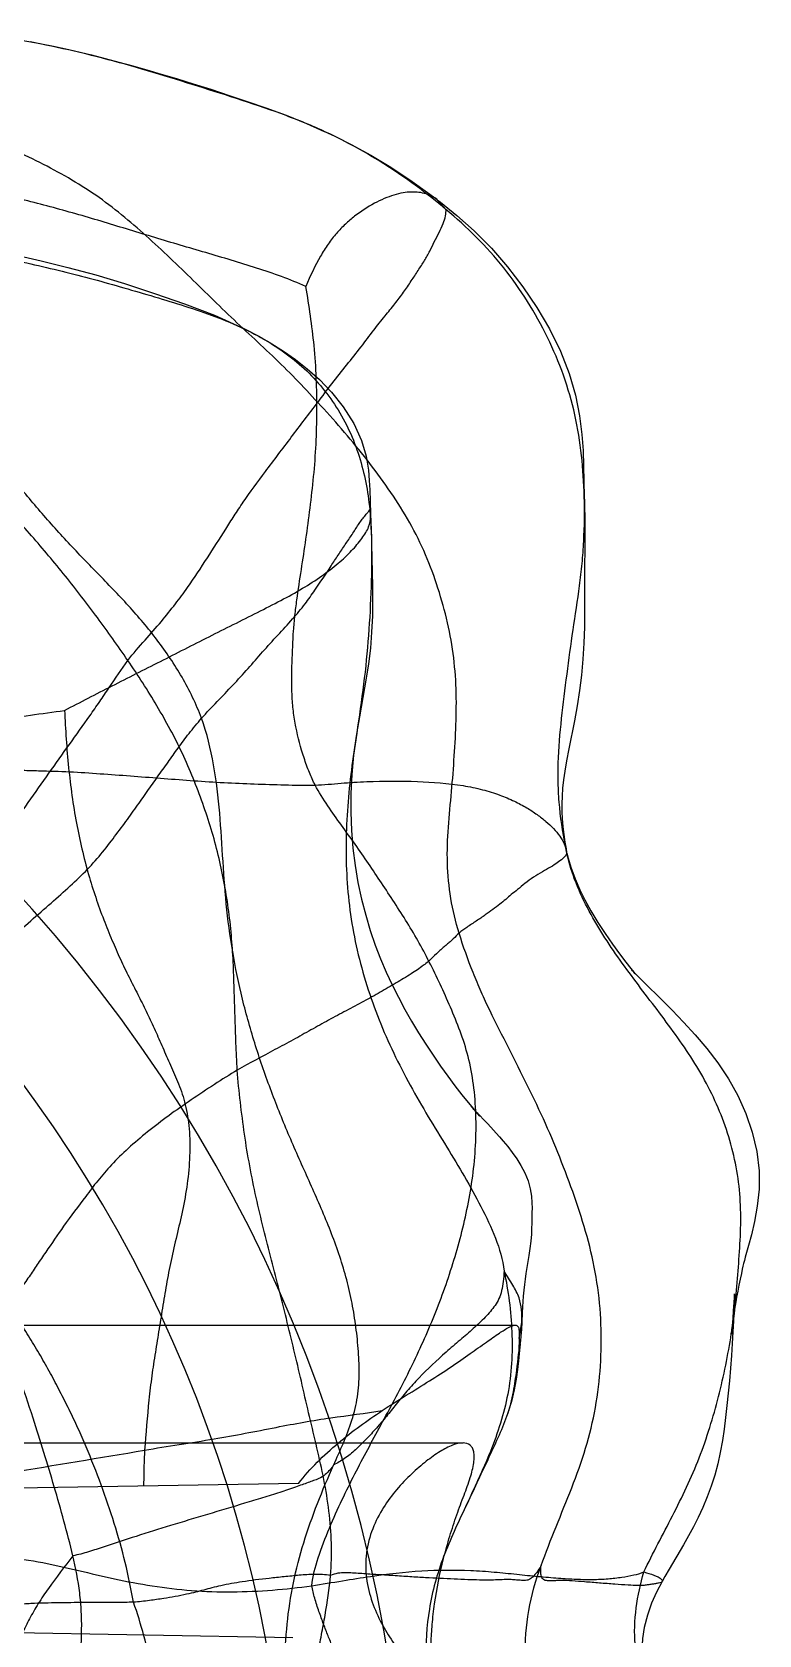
# Model space of a CAD drawing. Header units: millimetres. Extents: x 23075 to 24509, y -21593 to -20579.
# Drawn here: x 23395.58 to 23401.79, y -20954.71 to -20941.02 of the extents above; entities that cross this region are included whole.
import ezdxf

# ---------------------------------------------------------------- set-up
doc = ezdxf.new("R2010")
doc.units = ezdxf.units.MM
doc.header["$LTSCALE"] = 8
doc.layers.add('Cav-cor', color=30, linetype='Continuous')

# ---------------------------------------------------------------- blocks, each defined once
blk = doc.blocks.new('20160901.135302')
at = {"layer": 'Cav-cor', "color": 241}
for p, q in [((5.239, -33.296), (5.235, -33.294)), ((6.279, -33.962), (6.205, -33.88)), ((5.627, -36.523), (5.642, -36.77)), ((5.636, -36.578), (5.627, -36.523)), ((5.635, -36.562), (5.642, -36.77)), ((5.642, -36.77), (5.643, -36.821)), ((5.643, -36.821), (5.65, -37.18)), ((5.516, -38.434), (5.514, -38.441)), ((7.312, -39.457), (7.31, -39.445)), ((7.31, -39.445), (7.31, -39.449)), ((7.31, -39.449), (7.31, -39.449)), ((7.31, -39.449), (7.313, -39.461)), ((7.313, -39.461), (7.312, -39.457)), ((6.494, -41.62), (6.567, -41.696)), ((6.511, -41.638), (6.506, -41.633)), ((6.518, -41.646), (6.511, -41.638)), ((6.529, -41.658), (6.518, -41.646)), ((6.569, -41.703), (6.529, -41.658)), ((8.745, -43.224), (8.742, -43.303)), ((8.745, -43.226), (8.745, -43.221)), ((8.75, -43.305), (8.738, -43.411)), ((8.752, -43.287), (8.749, -43.312)), ((-4.928, -43.487), (6.872, -43.487)), ((6.905, -43.602), (6.926, -43.462)), ((8.738, -43.411), (8.72, -43.561)), ((6.912, -43.648), (6.905, -43.729)), ((6.911, -43.653), (6.912, -43.648)), ((-4.928, -44.492), (6.425, -44.492)), ((5.02, -44.838), (1.805, -44.894)), ((4.971, -46.156), (1.805, -46.1))]:
    blk.add_line(p, q, dxfattribs=at)
for points in [[(2.725, -32.529), (2.823, -32.548), (2.925, -32.569), (3.03, -32.592), (3.139, -32.617), (3.251, -32.644), (3.366, -32.674), (3.483, -32.705), (3.602, -32.737), (3.722, -32.771), (3.845, -32.807), (3.976, -32.845), (4.119, -32.889), (4.271, -32.937), (4.426, -32.989), (4.58, -33.04), (4.741, -33.096), (4.912, -33.159), (5.087, -33.229), (5.239, -33.296)], [(5.235, -33.294), (5.329, -33.338), (5.468, -33.407), (5.638, -33.5), (5.808, -33.603), (5.971, -33.71), (6.141, -33.831), (6.205, -33.879)], [(6.205, -33.88), (6.232, -33.9), (6.373, -34.015), (6.52, -34.146), (6.667, -34.293), (6.806, -34.453), (6.937, -34.622), (7.056, -34.799), (7.164, -34.982), (7.257, -35.171), (7.333, -35.362), (7.387, -35.548), (7.421, -35.724), (7.44, -35.883), (7.45, -36.021), (7.455, -36.155), (7.461, -36.414)], [(1.06, -34.158), (1.544, -34.201), (1.675, -34.213), (1.82, -34.226), (1.986, -34.245), (2.176, -34.271), (2.382, -34.306), (2.599, -34.349), (2.821, -34.4), (3.049, -34.457), (3.286, -34.522), (3.532, -34.596), (3.788, -34.679), (4.045, -34.768), (4.3, -34.866), (4.558, -34.982), (4.673, -35.042)], [(4.674, -35.042), (4.698, -35.055), (4.791, -35.109), (4.891, -35.172), (4.992, -35.243), (5.094, -35.322), (5.197, -35.414), (5.3, -35.521), (5.401, -35.647), (5.491, -35.789), (5.558, -35.934), (5.598, -36.069), (5.616, -36.189), (5.623, -36.277), (5.627, -36.357), (5.631, -36.454), (5.635, -36.562)], [(7.461, -36.414), (7.462, -36.457), (7.466, -36.64), (7.466, -36.813)], [(7.466, -36.813), (7.463, -37.059), (7.463, -37.16), (7.464, -37.394)], [(5.65, -37.18), (5.652, -37.302), (5.65, -37.432), (5.644, -37.57), (5.633, -37.707), (5.616, -37.841), (5.596, -37.965), (5.539, -38.293)], [(7.464, -37.394), (7.462, -37.526), (7.458, -37.664), (7.449, -37.803), (7.437, -37.937), (7.42, -38.07), (7.4, -38.201), (7.376, -38.329), (7.329, -38.567)], [(5.539, -38.293), (5.522, -38.391), (5.514, -38.441)], [(5.516, -38.434), (5.49, -38.62), (5.475, -38.785), (5.467, -38.948), (5.466, -39.108), (5.472, -39.263), (5.484, -39.414), (5.502, -39.562), (5.527, -39.708), (5.557, -39.851), (5.593, -39.988), (5.632, -40.119), (5.675, -40.243), (5.72, -40.36), (5.768, -40.473), (5.819, -40.582), (5.872, -40.688), (5.927, -40.791), (5.985, -40.892), (6.044, -40.991), (6.106, -41.088), (6.169, -41.183), (6.232, -41.275), (6.295, -41.362), (6.356, -41.444), (6.415, -41.52), (6.47, -41.587), (6.515, -41.64), (6.545, -41.675), (6.563, -41.696), (6.568, -41.702)], [(7.329, -38.567), (7.309, -38.669), (7.294, -38.757), (7.283, -38.833), (7.276, -38.903), (7.271, -38.971), (7.269, -39.037), (7.27, -39.101), (7.273, -39.166), (7.278, -39.231), (7.286, -39.299), (7.296, -39.365), (7.305, -39.422), (7.31, -39.449)], [(7.312, -39.457), (7.323, -39.501), (7.347, -39.578), (7.383, -39.676), (7.424, -39.771), (7.466, -39.857), (7.517, -39.95), (7.577, -40.05), (7.639, -40.145), (7.701, -40.234), (7.761, -40.316), (7.815, -40.387), (7.859, -40.442), (7.887, -40.476), (7.895, -40.486), (7.898, -40.49)], [(7.898, -40.49), (7.898, -40.49), (7.894, -40.485), (7.885, -40.474), (7.873, -40.461), (7.866, -40.454), (7.865, -40.452)], [(7.865, -40.452), (7.865, -40.453), (7.873, -40.461), (7.893, -40.482), (7.927, -40.516), (7.975, -40.565), (8.121, -40.708)], [(8.121, -40.708), (8.212, -40.799), (8.309, -40.9), (8.408, -41.009), (8.507, -41.125), (8.603, -41.249), (8.692, -41.383), (8.773, -41.527), (8.842, -41.679), (8.896, -41.839), (8.934, -42.004), (8.954, -42.17), (8.954, -42.327), (8.939, -42.472), (8.916, -42.602), (8.889, -42.717), (8.864, -42.808)], [(6.506, -41.633), (6.5, -41.627), (6.497, -41.624)], [(6.567, -41.696), (6.601, -41.731), (6.633, -41.766), (6.662, -41.797), (6.685, -41.822), (6.708, -41.847), (6.736, -41.878), (6.769, -41.917), (6.807, -41.962), (6.846, -42.013), (6.884, -42.067), (6.92, -42.125), (6.953, -42.188), (6.98, -42.255), (6.999, -42.323), (7.009, -42.387), (7.013, -42.442), (7.015, -42.487), (7.014, -42.524)], [(7.014, -42.524), (7.013, -42.595), (7.012, -42.62), (7.011, -42.658), (7.009, -42.709), (7.004, -42.77), (6.996, -42.833), (6.987, -42.892), (6.97, -42.996)], [(8.864, -42.808), (8.837, -42.906), (8.829, -42.935), (8.822, -42.961), (8.817, -42.984), (8.811, -43.009), (8.803, -43.047), (8.793, -43.094), (8.782, -43.145), (8.772, -43.197), (8.763, -43.247), (8.755, -43.289), (8.75, -43.318), (8.747, -43.337), (8.745, -43.347)], [(6.97, -42.996), (6.962, -43.046), (6.955, -43.095), (6.95, -43.14), (6.945, -43.187), (6.94, -43.239), (6.936, -43.285), (6.936, -43.292), (6.934, -43.324), (6.93, -43.384), (6.926, -43.46)], [(8.72, -43.561), (8.72, -43.563), (8.72, -43.562), (8.722, -43.538), (8.727, -43.494), (8.732, -43.43), (8.737, -43.361), (8.741, -43.297), (8.744, -43.247), (8.745, -43.226)], [(8.742, -43.303), (8.74, -43.372), (8.736, -43.452), (8.731, -43.544), (8.725, -43.643), (8.718, -43.747), (8.71, -43.854), (8.701, -43.961), (8.691, -44.068), (8.68, -44.172), (8.669, -44.274), (8.656, -44.374), (8.641, -44.473), (8.623, -44.573), (8.602, -44.671), (8.576, -44.768), (8.545, -44.863), (8.511, -44.954), (8.474, -45.043), (8.434, -45.129), (8.393, -45.21), (8.351, -45.287), (8.309, -45.361)], [(8.745, -43.347), (8.745, -43.347), (8.747, -43.334)], [(6.926, -43.462), (6.923, -43.525), (6.918, -43.58), (6.915, -43.621), (6.911, -43.653)], [(6.905, -43.729), (6.899, -43.791), (6.891, -43.866), (6.879, -43.949), (6.862, -44.04), (6.838, -44.138), (6.805, -44.244), (6.797, -44.267)], [(8.309, -45.361), (8.185, -45.571), (8.149, -45.633), (8.126, -45.675)], [(8.126, -45.675), (8.079, -45.767), (8.036, -45.861), (8, -45.962), (7.973, -46.069), (7.959, -46.163), (7.954, -46.271), (7.966, -46.414), (7.999, -46.553), (8.035, -46.654), (8.069, -46.729), (8.111, -46.808), (8.118, -46.821)]]:
    blk.add_lwpolyline(points, dxfattribs=at)
for centre, radius, start, end in [((-6.62, -48.311), 12.562, 350.175, 79.7482), ((-6.62, -48.311), 11.557, 350.5311, 75.5091), ((3.068, -42.71), 5.713, 351.956, 353.6019), ((1.875, -42.573), 6.914, 353.5704, 354.0336), ((3.734, -42.801), 5.041, 351.3344, 351.9198)]:
    blk.add_arc(centre, radius, start, end, dxfattribs=at)
for points, knots in [([(5.235, -33.294), (5.115, -33.239), (4.868, -33.141), (4.489, -33.015), (4.11, -32.895), (3.729, -32.777), (3.346, -32.669), (2.829, -32.546), (2.435, -32.481), (2.172, -32.449)], [0, 0, 0, 0, 0.124986, 0.250033, 0.375051, 0.500114, 0.625113, 0.750134, 1, 1, 1, 1]), ([(5.183, -35.61), (5.12, -35.542), (4.995, -35.406), (4.797, -35.212), (4.594, -35.024), (4.392, -34.835), (4.194, -34.641), (3.996, -34.448), (3.795, -34.257), (3.588, -34.074), (3.373, -33.899), (3.143, -33.744), (2.902, -33.608), (2.654, -33.485), (2.4, -33.376), (2.141, -33.277), (1.881, -33.19), (1.707, -33.14), (1.621, -33.116)], [0, 0, 0, 0, 0.062689, 0.125327, 0.187941, 0.250557, 0.313197, 0.375845, 0.438487, 0.501131, 0.563767, 0.626348, 0.688977, 0.751598, 0.814217, 0.876998, 0.93951, 1, 1, 1, 1]), ([(6.279, -33.962), (6.199, -33.896), (5.876, -33.64), (5.519, -33.425), (5.239, -33.296)], [0, 0, 0, 0, 0.251135, 1, 1, 1, 1]), ([(5.082, -34.619), (5.014, -34.59), (4.875, -34.534), (4.661, -34.462), (4.444, -34.396), (4.226, -34.331), (4.008, -34.268), (3.719, -34.181), (3.431, -34.093), (3.142, -34.007), (2.924, -33.946), (2.705, -33.889), (2.484, -33.836), (2.262, -33.79), (2.039, -33.749), (1.815, -33.708), (1.666, -33.683), (1.591, -33.673)], [0, 0, 0, 0, 0.06181, 0.124134, 0.186806, 0.249551, 0.312197, 0.374723, 0.499527, 0.561873, 0.624285, 0.686783, 0.749356, 0.812044, 0.874739, 0.937379, 1, 1, 1, 1]), ([(6.205, -33.879), (6.176, -33.857), (6.105, -33.822), (6.002, -33.81), (5.909, -33.819), (5.832, -33.839), (5.75, -33.87), (5.634, -33.924), (5.523, -33.999), (5.417, -34.088), (5.341, -34.167), (5.27, -34.259), (5.176, -34.407), (5.119, -34.531), (5.082, -34.619)], [0, 0, 0, 0, 0.071694, 0.154902, 0.202862, 0.256216, 0.314471, 0.37647, 0.510738, 0.579479, 0.651641, 0.728573, 0.810299, 1, 1, 1, 1]), ([(5.183, -35.61), (5.224, -35.556), (5.305, -35.448), (5.43, -35.291), (5.551, -35.141), (5.656, -34.999), (5.753, -34.877), (5.841, -34.771), (5.916, -34.672), (5.981, -34.576), (6.04, -34.485), (6.095, -34.402), (6.142, -34.32), (6.178, -34.237), (6.221, -34.161), (6.255, -34.088), (6.276, -34.022), (6.281, -33.98), (6.279, -33.962)], [0, 0, 0, 0, 0.100914, 0.203349, 0.3018, 0.391391, 0.469129, 0.536043, 0.597369, 0.656262, 0.710129, 0.760239, 0.806992, 0.851596, 0.896249, 0.937961, 0.972771, 1, 1, 1, 1]), ([(7.461, -36.414), (7.458, -36.296), (7.442, -36.062), (7.387, -35.715), (7.29, -35.376), (7.152, -35.052), (6.98, -34.745), (6.778, -34.457), (6.543, -34.194), (6.368, -34.037), (6.279, -33.962)], [0, 0, 0, 0, 0.125089, 0.250002, 0.374965, 0.500072, 0.624921, 0.750085, 0.875345, 1, 1, 1, 1]), ([(0.398, -34.13), (0.584, -34.129), (0.954, -34.145), (1.505, -34.208), (2.052, -34.292), (2.596, -34.394), (3.043, -34.498), (3.396, -34.593), (3.658, -34.669), (3.919, -34.747), (4.178, -34.828), (4.431, -34.922), (4.594, -34.999), (4.673, -35.042)], [0, 0, 0, 0, 0.126256, 0.252433, 0.378435, 0.504237, 0.629447, 0.691693, 0.753717, 0.815596, 0.87731, 0.938739, 1, 1, 1, 1]), ([(4.19, -38.306), (4.145, -38.185), (4.032, -37.953), (3.817, -37.635), (3.569, -37.342), (3.301, -37.069), (3.034, -36.792), (2.779, -36.505), (2.535, -36.209), (2.334, -35.96), (2.177, -35.757), (2.06, -35.604), (1.938, -35.455), (1.804, -35.318), (1.658, -35.195), (1.499, -35.088), (1.328, -35.001), (1.149, -34.93), (0.966, -34.869), (0.721, -34.795), (0.412, -34.713), (0.037, -34.633), (-0.218, -34.602), (-0.345, -34.6)], [0, 0, 0, 0, 0.062983, 0.125067, 0.187429, 0.250016, 0.312509, 0.375013, 0.437575, 0.500011, 0.531371, 0.562838, 0.594208, 0.625397, 0.656458, 0.687475, 0.718612, 0.749976, 0.781419, 0.812705, 0.875097, 0.937694, 1, 1, 1, 1]), ([(5.161, -38.877), (5.143, -38.842), (5.109, -38.765), (5.049, -38.601), (5.002, -38.426), (4.973, -38.245), (4.959, -38.061), (4.963, -37.832), (4.972, -37.605), (4.988, -37.428), (5.01, -37.253), (5.044, -37.037), (5.083, -36.775), (5.119, -36.511), (5.15, -36.241), (5.171, -35.965), (5.177, -35.685), (5.174, -35.404), (5.149, -35.047), (5.11, -34.787), (5.082, -34.619)], [0, 0, 0, 0, 0.027392, 0.058113, 0.12175, 0.153572, 0.185734, 0.25036, 0.313019, 0.343776, 0.374402, 0.435379, 0.49647, 0.558623, 0.621676, 0.685821, 0.751162, 0.816832, 0.881596, 1, 1, 1, 1]), ([(4.674, -35.042), (4.807, -35.115), (5.061, -35.287), (5.31, -35.581), (5.458, -35.851), (5.568, -36.14), (5.613, -36.37), (5.627, -36.523)], [0, 0, 0, 0, 0.247697, 0.496053, 0.621787, 0.748508, 1, 1, 1, 1]), ([(3.56, -37.812), (3.475, -37.689), (3.302, -37.446), (3.075, -37.149), (2.884, -36.918), (2.739, -36.748), (2.588, -36.582), (2.429, -36.424), (2.269, -36.267), (2.103, -36.117), (1.932, -35.971), (1.759, -35.828), (1.58, -35.693), (1.397, -35.563), (1.208, -35.444), (1.078, -35.371), (1.014, -35.335)], [0, 0, 0, 0, 0.125056, 0.250121, 0.312658, 0.375197, 0.437706, 0.500232, 0.562777, 0.625299, 0.687839, 0.750397, 0.812946, 0.875486, 0.937887, 1, 1, 1, 1]), ([(3.56, -37.812), (3.607, -37.753), (3.704, -37.643), (3.844, -37.485), (3.964, -37.335), (4.098, -37.156), (4.237, -36.941), (4.37, -36.737), (4.469, -36.577), (4.579, -36.411), (4.744, -36.189), (4.959, -35.906), (5.107, -35.708), (5.183, -35.61)], [0, 0, 0, 0, 0.083124, 0.16055, 0.230892, 0.293881, 0.405517, 0.510952, 0.560384, 0.611332, 0.729378, 0.863443, 1, 1, 1, 1]), ([(6.391, -40.141), (6.361, -40.044), (6.314, -39.845), (6.285, -39.541), (6.296, -39.236), (6.328, -38.932), (6.351, -38.628), (6.368, -38.323), (6.369, -38.018), (6.34, -37.714), (6.278, -37.415), (6.191, -37.122), (6.078, -36.838), (5.935, -36.568), (5.767, -36.313), (5.584, -36.07), (5.388, -35.835), (5.252, -35.684), (5.183, -35.61)], [0, 0, 0, 0, 0.0625, 0.124918, 0.187387, 0.249962, 0.312478, 0.375018, 0.437522, 0.499986, 0.562487, 0.625003, 0.687467, 0.749961, 0.812465, 0.874973, 0.937456, 1, 1, 1, 1]), ([(4.19, -38.306), (4.234, -38.258), (4.323, -38.164), (4.458, -38.025), (4.588, -37.883), (4.712, -37.738), (4.841, -37.598), (4.965, -37.464), (5.072, -37.337), (5.179, -37.184), (5.272, -37.044), (5.357, -36.914), (5.418, -36.824), (5.467, -36.752), (5.504, -36.695), (5.53, -36.654), (5.556, -36.615), (5.584, -36.581), (5.609, -36.552), (5.623, -36.533), (5.627, -36.523)], [0, 0, 0, 0, 0.084798, 0.169734, 0.253334, 0.335691, 0.419546, 0.501236, 0.5744, 0.636874, 0.744767, 0.79366, 0.840378, 0.885856, 0.90787, 0.929162, 0.949539, 0.968819, 0.986101, 1, 1, 1, 1]), ([(7.31, -39.445), (7.284, -39.321), (7.253, -39.132), (7.236, -38.879), (7.238, -38.624), (7.264, -38.308), (7.313, -37.93), (7.364, -37.552), (7.414, -37.238), (7.444, -36.985), (7.462, -36.732), (7.464, -36.541), (7.461, -36.414)], [0, 0, 0, 0, 0.1249, 0.187551, 0.24998, 0.374897, 0.50001, 0.624947, 0.750066, 0.812573, 0.875026, 1, 1, 1, 1]), ([(3.02, -38.239), (3.155, -38.169), (3.427, -38.028), (3.84, -37.821), (4.253, -37.61), (4.598, -37.438), (4.865, -37.303), (5.05, -37.202), (5.214, -37.096), (5.355, -36.989), (5.47, -36.882), (5.547, -36.792), (5.594, -36.723), (5.626, -36.661), (5.637, -36.61), (5.636, -36.579)], [0, 0, 0, 0, 0.144316, 0.290579, 0.438279, 0.58486, 0.65579, 0.722953, 0.784755, 0.840647, 0.890499, 0.933825, 0.95276, 0.969875, 1, 1, 1, 1]), ([(5.642, -36.774), (5.646, -36.91), (5.641, -37.186), (5.62, -37.6), (5.578, -38.017), (5.537, -38.294), (5.516, -38.434)], [0, 0, 0, 0, 0.246231, 0.495076, 0.746635, 1, 1, 1, 1]), ([(1.288, -41.344), (1.332, -41.235), (1.436, -41.004), (1.584, -40.711), (1.724, -40.456), (1.903, -40.159), (2.115, -39.849), (2.35, -39.528), (2.591, -39.193), (2.826, -38.859), (3.061, -38.53), (3.206, -38.327), (3.32, -38.165), (3.426, -38.007), (3.505, -37.888), (3.56, -37.812)], [0, 0, 0, 0, 0.084197, 0.180375, 0.23354, 0.291972, 0.426731, 0.501206, 0.575693, 0.720832, 0.792625, 0.863638, 0.89867, 0.933286, 1, 1, 1, 1]), ([(4.496, -41.31), (4.491, -41.233), (4.484, -41.079), (4.476, -40.849), (4.469, -40.618), (4.462, -40.387), (4.447, -40.157), (4.421, -39.928), (4.383, -39.7), (4.32, -39.399), (4.206, -39.032), (4.063, -38.674), (3.924, -38.4), (3.772, -38.133), (3.647, -37.939), (3.56, -37.812)], [0, 0, 0, 0, 0.062522, 0.125052, 0.187571, 0.250139, 0.312643, 0.375125, 0.437647, 0.500163, 0.625116, 0.750086, 0.812563, 0.875033, 1, 1, 1, 1]), ([(0.566, -38.458), (0.778, -38.445), (1.199, -38.423), (1.823, -38.38), (2.429, -38.32), (2.825, -38.267), (3.02, -38.239)], [0, 0, 0, 0, 0.258848, 0.513304, 0.760223, 1, 1, 1, 1]), ([(2.117, -40.565), (2.177, -40.512), (2.297, -40.406), (2.481, -40.25), (2.663, -40.095), (2.838, -39.941), (3.006, -39.795), (3.161, -39.652), (3.3, -39.508), (3.419, -39.356), (3.528, -39.208), (3.631, -39.068), (3.724, -38.933), (3.814, -38.806), (3.904, -38.683), (3.99, -38.558), (4.085, -38.432), (4.154, -38.35), (4.19, -38.306)], [0, 0, 0, 0, 0.077813, 0.156327, 0.234364, 0.310366, 0.383134, 0.451228, 0.515291, 0.57815, 0.638392, 0.694496, 0.747111, 0.797609, 0.846734, 0.894933, 0.945278, 1, 1, 1, 1]), ([(3.02, -38.239), (3.027, -38.402), (3.048, -38.725), (3.113, -39.194), (3.214, -39.628), (3.326, -39.959), (3.423, -40.197), (3.495, -40.361), (3.569, -40.515), (3.645, -40.662), (3.718, -40.807), (3.786, -40.952), (3.851, -41.1), (3.917, -41.251), (3.989, -41.409), (4.052, -41.586), (4.088, -41.79), (4.093, -42.016), (4.075, -42.25), (4.024, -42.55), (3.948, -42.833), (3.894, -43.113), (3.86, -43.316), (3.828, -43.518), (3.795, -43.719), (3.764, -43.921), (3.731, -44.2), (3.714, -44.412), (3.703, -44.555)], [0, 0, 0, 0, 0.075032, 0.148175, 0.217034, 0.279381, 0.308002, 0.335186, 0.361264, 0.386531, 0.411225, 0.4356, 0.460082, 0.48518, 0.511429, 0.539601, 0.571034, 0.606187, 0.642879, 0.678587, 0.745547, 0.777615, 0.809134, 0.840299, 0.871331, 0.902531, 0.934217, 1, 1, 1, 1]), ([(5.319, -44.682), (5.347, -44.619), (5.404, -44.494), (5.479, -44.301), (5.528, -44.099), (5.541, -43.892), (5.531, -43.685), (5.508, -43.479), (5.474, -43.275), (5.41, -43.007), (5.297, -42.68), (5.131, -42.302), (4.96, -41.925), (4.803, -41.542), (4.664, -41.153), (4.51, -40.623), (4.411, -40.078), (4.373, -39.529), (4.349, -39.115), (4.302, -38.704), (4.237, -38.434), (4.19, -38.306)], [0, 0, 0, 0, 0.031136, 0.062522, 0.093666, 0.124818, 0.156191, 0.187556, 0.218787, 0.249971, 0.312492, 0.375041, 0.437534, 0.500074, 0.562582, 0.625097, 0.750013, 0.812569, 0.875032, 0.938017, 1, 1, 1, 1]), ([(5.514, -38.441), (5.499, -38.544), (5.468, -38.748), (5.436, -39.057), (5.422, -39.366), (5.429, -39.675), (5.459, -39.983), (5.536, -40.39), (5.694, -40.885), (5.919, -41.351), (6.126, -41.707), (6.285, -41.964), (6.438, -42.217), (6.58, -42.475), (6.708, -42.738), (6.765, -42.929), (6.776, -43.025)], [0, 0, 0, 0, 0.063691, 0.127128, 0.190359, 0.253534, 0.316751, 0.380175, 0.50757, 0.634537, 0.697728, 0.759993, 0.820152, 0.879616, 0.940465, 1, 1, 1, 1]), ([(0.929, -38.743), (1.022, -38.737), (1.205, -38.73), (1.48, -38.731), (1.753, -38.734), (2.024, -38.737), (2.295, -38.737), (2.519, -38.745), (2.697, -38.751), (2.875, -38.756), (3.095, -38.762), (3.356, -38.782), (3.614, -38.8), (3.87, -38.82), (4.126, -38.84), (4.383, -38.856), (4.641, -38.867), (4.901, -38.875), (5.074, -38.879), (5.161, -38.877)], [0, 0, 0, 0, 0.065548, 0.130198, 0.194454, 0.258658, 0.322511, 0.385868, 0.417449, 0.449015, 0.51167, 0.573263, 0.634325, 0.695023, 0.755472, 0.816047, 0.877083, 0.938595, 1, 1, 1, 1]), ([(5.161, -38.877), (5.235, -38.873), (5.382, -38.86), (5.673, -38.841), (6.021, -38.841), (6.353, -38.864), (6.587, -38.912), (6.734, -38.958), (6.86, -39.01), (6.966, -39.067), (7.056, -39.125), (7.132, -39.185), (7.198, -39.245), (7.252, -39.308), (7.29, -39.375), (7.304, -39.422), (7.31, -39.445)], [0, 0, 0, 0, 0.093826, 0.187269, 0.369911, 0.535364, 0.60757, 0.672348, 0.729696, 0.78035, 0.825114, 0.865438, 0.903188, 0.93786, 0.969713, 1, 1, 1, 1]), ([(5.132, -45.711), (5.141, -45.63), (5.185, -45.463), (5.28, -45.22), (5.388, -44.982), (5.533, -44.688), (5.726, -44.335), (5.956, -43.908), (6.164, -43.46), (6.337, -42.991), (6.446, -42.584), (6.506, -42.246), (6.533, -41.986), (6.539, -41.724), (6.523, -41.468), (6.481, -41.226), (6.413, -41.004), (6.33, -40.799), (6.241, -40.602), (6.15, -40.411), (6.022, -40.167), (5.877, -39.936), (5.728, -39.712), (5.617, -39.546), (5.503, -39.381), (5.385, -39.219), (5.267, -39.053), (5.194, -38.937), (5.161, -38.877)], [0, 0, 0, 0, 0.032677, 0.069028, 0.104649, 0.137303, 0.200488, 0.266209, 0.331851, 0.398403, 0.466369, 0.500847, 0.535802, 0.571178, 0.605883, 0.638676, 0.669325, 0.698718, 0.727492, 0.755818, 0.783671, 0.838146, 0.864986, 0.891683, 0.918356, 0.945141, 0.972249, 1, 1, 1, 1]), ([(7.31, -39.449), (7.315, -39.47), (7.277, -39.506), (7.229, -39.542), (7.17, -39.579), (7.101, -39.619), (7.026, -39.662), (6.955, -39.713), (6.895, -39.767), (6.838, -39.809), (6.789, -39.853), (6.737, -39.896), (6.678, -39.939), (6.612, -39.988), (6.537, -40.038), (6.461, -40.088), (6.412, -40.123), (6.391, -40.141)], [0, 0, 0, 0, 0.056353, 0.106925, 0.165452, 0.234771, 0.312674, 0.39058, 0.46107, 0.521363, 0.574803, 0.631099, 0.695034, 0.763916, 0.844738, 0.928774, 1, 1, 1, 1]), ([(8.752, -43.287), (8.761, -43.2), (8.776, -43.024), (8.795, -42.761), (8.802, -42.497), (8.78, -42.233), (8.727, -41.974), (8.646, -41.722), (8.539, -41.48), (8.409, -41.25), (8.261, -41.032), (8.05, -40.749), (7.781, -40.401), (7.489, -39.961), (7.35, -39.632), (7.313, -39.461)], [0, 0, 0, 0, 0.0626, 0.125231, 0.187672, 0.250062, 0.312617, 0.375181, 0.437674, 0.500102, 0.562585, 0.625213, 0.75034, 0.875075, 1, 1, 1, 1]), ([(6.391, -40.141), (6.374, -40.156), (6.349, -40.182), (6.314, -40.215), (6.285, -40.239), (6.256, -40.263), (6.216, -40.299), (6.162, -40.352), (6.082, -40.422), (5.976, -40.493), (5.851, -40.567), (5.716, -40.646), (5.574, -40.725), (5.425, -40.803), (5.275, -40.883), (5.125, -40.967), (4.973, -41.052), (4.762, -41.165), (4.602, -41.249), (4.496, -41.31)], [0, 0, 0, 0, 0.031462, 0.047859, 0.064762, 0.081898, 0.099021, 0.1362, 0.18319, 0.241151, 0.30743, 0.378086, 0.45106, 0.526137, 0.602748, 0.679892, 0.757215, 0.836495, 1, 1, 1, 1]), ([(7.092, -45.54), (7.132, -45.429), (7.219, -45.207), (7.356, -44.877), (7.478, -44.54), (7.563, -44.192), (7.605, -43.836), (7.61, -43.478), (7.576, -43.122), (7.502, -42.772), (7.394, -42.431), (7.27, -42.095), (7.132, -41.765), (6.978, -41.443), (6.816, -41.123), (6.68, -40.858), (6.579, -40.643), (6.486, -40.423), (6.427, -40.254), (6.391, -40.141)], [0, 0, 0, 0, 0.062265, 0.124998, 0.187461, 0.250005, 0.31244, 0.374976, 0.437471, 0.499892, 0.562414, 0.624962, 0.687443, 0.749958, 0.812505, 0.874996, 0.906224, 0.937489, 1, 1, 1, 1]), ([(4.496, -41.31), (4.43, -41.349), (4.298, -41.433), (4.102, -41.563), (3.911, -41.696), (3.731, -41.834), (3.566, -41.973), (3.423, -42.112), (3.304, -42.25), (3.171, -42.428), (3.018, -42.627), (2.886, -42.826), (2.786, -42.969), (2.715, -43.076), (2.635, -43.189), (2.573, -43.263), (2.538, -43.303)], [0, 0, 0, 0, 0.082101, 0.166011, 0.248916, 0.329557, 0.406485, 0.477243, 0.540996, 0.600079, 0.712133, 0.807645, 0.853183, 0.897063, 0.943917, 1, 1, 1, 1]), ([(5.292, -45.625), (5.307, -45.442), (5.298, -45.165), (5.238, -44.804), (5.177, -44.535), (5.113, -44.268), (5.051, -44), (4.989, -43.732), (4.923, -43.465), (4.858, -43.197), (4.789, -42.931), (4.719, -42.665), (4.656, -42.397), (4.6, -42.128), (4.556, -41.856), (4.521, -41.584), (4.502, -41.401), (4.496, -41.31)], [0, 0, 0, 0, 0.124831, 0.187248, 0.249842, 0.312368, 0.374851, 0.437364, 0.499903, 0.562404, 0.624919, 0.687436, 0.749936, 0.812465, 0.874962, 0.937478, 1, 1, 1, 1]), ([(6.776, -43.025), (6.774, -43.054), (6.77, -43.111), (6.757, -43.19), (6.735, -43.26), (6.7, -43.319), (6.659, -43.371), (6.597, -43.438), (6.511, -43.52), (6.397, -43.616), (6.239, -43.752), (6.085, -43.896), (5.946, -44.048), (5.855, -44.159), (5.771, -44.266), (5.686, -44.366), (5.598, -44.461), (5.523, -44.537), (5.461, -44.591), (5.399, -44.636), (5.35, -44.663), (5.319, -44.682)], [0, 0, 0, 0, 0.039483, 0.075016, 0.106882, 0.136505, 0.165641, 0.195261, 0.257266, 0.32375, 0.393648, 0.535147, 0.603356, 0.667043, 0.726634, 0.784407, 0.84201, 0.898634, 0.925861, 0.951978, 1, 1, 1, 1]), ([(6.776, -43.025), (6.812, -43.195), (6.846, -43.459), (6.845, -43.812), (6.802, -44.159), (6.668, -44.572), (6.519, -44.88), (6.447, -45.037)], [0, 0, 0, 0, 0.250713, 0.38065, 0.50721, 0.752004, 1, 1, 1, 1]), ([(6.926, -43.46), (6.928, -43.425), (6.927, -43.356), (6.907, -43.247), (6.848, -43.139), (6.8, -43.066), (6.776, -43.025)], [0, 0, 0, 0, 0.221395, 0.44158, 0.69696, 1, 1, 1, 1]), ([(3.609, -45.852), (3.588, -45.739), (3.542, -45.512), (3.447, -45.178), (3.335, -44.849), (3.228, -44.579), (3.135, -44.366), (3.06, -44.208), (2.981, -44.053), (2.9, -43.898), (2.814, -43.747), (2.725, -43.597), (2.632, -43.45), (2.567, -43.353), (2.538, -43.303)], [0, 0, 0, 0, 0.124209, 0.24879, 0.373842, 0.499059, 0.561678, 0.624299, 0.686929, 0.749554, 0.812172, 0.874759, 0.937181, 1, 1, 1, 1]), ([(5.735, -44.216), (5.803, -44.171), (5.937, -44.087), (6.135, -43.966), (6.318, -43.847), (6.479, -43.736), (6.615, -43.638), (6.725, -43.562), (6.799, -43.513), (6.845, -43.492), (6.864, -43.487), (6.872, -43.487)], [0, 0, 0, 0, 0.179294, 0.352475, 0.514676, 0.660982, 0.786716, 0.886983, 0.958008, 0.982426, 1, 1, 1, 1]), ([(6.872, -43.487), (6.876, -43.487), (6.883, -43.488), (6.896, -43.497), (6.903, -43.52), (6.905, -43.556), (6.905, -43.585), (6.905, -43.602)], [0, 0, 0, 0, 0.085992, 0.161821, 0.34254, 0.618165, 1, 1, 1, 1]), ([(6.905, -43.602), (6.905, -43.692), (6.884, -43.843), (6.86, -44.029), (6.832, -44.161), (6.81, -44.231), (6.797, -44.267)], [0, 0, 0, 0, 0.398252, 0.675686, 0.832143, 1, 1, 1, 1]), ([(7.97, -45.594), (8.047, -45.432), (8.22, -45.115), (8.456, -44.624), (8.616, -44.099), (8.69, -43.741), (8.717, -43.561)], [0, 0, 0, 0, 0.245994, 0.497326, 0.748853, 1, 1, 1, 1]), ([(3.091, -45.455), (3.068, -45.356), (3.015, -45.16), (2.932, -44.866), (2.844, -44.573), (2.782, -44.379), (2.751, -44.282)], [0, 0, 0, 0, 0.249909, 0.499978, 0.749983, 1, 1, 1, 1]), ([(3.703, -44.555), (3.901, -44.518), (4.278, -44.467), (4.73, -44.378), (5.062, -44.314), (5.365, -44.266), (5.589, -44.239), (5.735, -44.216)], [0, 0, 0, 0, 0.292078, 0.553738, 0.67147, 0.784193, 1, 1, 1, 1]), ([(5.02, -44.838), (5.118, -44.711), (5.347, -44.486), (5.605, -44.302), (5.735, -44.216)], [0, 0, 0, 0, 0.50668, 1, 1, 1, 1]), ([(6.797, -44.267), (6.775, -44.328), (6.722, -44.452), (6.634, -44.64), (6.543, -44.836), (6.479, -44.969), (6.447, -45.037)], [0, 0, 0, 0, 0.231199, 0.477454, 0.734648, 1, 1, 1, 1]), ([(1.41, -44.934), (1.79, -44.866), (2.555, -44.746), (3.32, -44.619), (3.703, -44.555)], [0, 0, 0, 0, 0.497825, 1, 1, 1, 1]), ([(3.703, -44.555), (3.702, -44.58), (3.697, -44.682), (3.696, -44.784), (3.695, -44.861)], [0, 0, 0, 0, 0.24371, 1, 1, 1, 1]), ([(6.425, -44.492), (6.395, -44.492), (6.325, -44.512), (6.221, -44.568), (6.104, -44.651), (5.932, -44.8), (5.767, -44.989), (5.645, -45.225), (5.59, -45.431), (5.591, -45.647), (5.642, -45.85), (5.723, -46.029), (5.816, -46.182), (5.906, -46.309), (5.984, -46.407), (6.04, -46.469), (6.078, -46.496), (6.095, -46.502), (6.102, -46.502)], [0, 0, 0, 0, 0.035793, 0.082803, 0.139676, 0.204568, 0.3514, 0.431882, 0.515916, 0.600955, 0.68349, 0.761069, 0.832008, 0.894169, 0.944512, 0.980004, 0.991755, 1, 1, 1, 1]), ([(6.102, -46.502), (6.107, -46.502), (6.119, -46.498), (6.13, -46.481), (6.137, -46.455), (6.142, -46.421), (6.145, -46.378), (6.147, -46.325), (6.149, -46.265), (6.153, -46.17), (6.161, -46.036), (6.188, -45.794), (6.239, -45.542), (6.31, -45.29), (6.369, -45.109), (6.431, -44.944), (6.486, -44.798), (6.515, -44.688), (6.522, -44.613), (6.518, -44.57), (6.507, -44.535), (6.479, -44.501), (6.446, -44.492), (6.425, -44.492)], [0, 0, 0, 0, 0.00729, 0.015998, 0.028143, 0.044402, 0.064873, 0.089452, 0.11791, 0.149982, 0.223653, 0.307545, 0.492158, 0.585857, 0.676152, 0.760185, 0.834708, 0.895484, 0.919764, 0.939895, 0.95651, 0.970864, 1, 1, 1, 1]), ([(5.319, -44.682), (5.298, -44.71), (5.261, -44.756), (5.199, -44.798), (5.147, -44.814), (5.099, -44.832), (5.048, -44.85), (4.967, -44.879), (4.855, -44.916), (4.71, -44.961), (4.504, -45.024), (4.242, -45.103), (3.932, -45.195), (3.638, -45.288), (3.404, -45.363), (3.226, -45.423), (3.136, -45.448), (3.091, -45.455)], [0, 0, 0, 0, 0.04532, 0.072327, 0.093168, 0.114159, 0.136901, 0.162552, 0.221633, 0.286346, 0.353873, 0.493415, 0.632948, 0.761766, 0.883585, 0.942167, 1, 1, 1, 1]), ([(4.706, -50.089), (4.754, -49.981), (4.861, -49.768), (5.036, -49.528), (5.165, -49.329), (5.246, -49.172), (5.307, -49.006), (5.335, -48.863), (5.339, -48.747), (5.33, -48.63), (5.299, -48.484), (5.246, -48.312), (5.172, -48.084), (5.118, -47.853), (5.071, -47.623), (5.022, -47.391), (4.96, -47.101), (4.912, -46.748), (4.899, -46.393), (4.916, -46.038), (4.969, -45.686), (5.089, -45.228), (5.222, -44.898), (5.319, -44.682)], [0, 0, 0, 0, 0.062491, 0.125256, 0.156605, 0.187863, 0.218795, 0.249291, 0.264507, 0.279829, 0.311121, 0.343161, 0.375173, 0.437473, 0.468389, 0.49956, 0.562426, 0.625028, 0.687419, 0.74998, 0.812514, 0.874994, 1, 1, 1, 1]), ([(6.447, -45.037), (6.38, -45.176), (6.281, -45.388), (6.182, -45.683), (6.118, -45.979), (6.097, -46.339), (6.133, -46.619), (6.16, -46.749)], [0, 0, 0, 0, 0.262364, 0.39448, 0.525252, 0.775307, 1, 1, 1, 1]), ([(3.091, -45.455), (3.021, -45.548), (2.916, -45.68), (2.795, -45.861), (2.72, -45.991), (2.657, -46.119), (2.599, -46.244), (2.55, -46.368), (2.522, -46.451), (2.508, -46.491)], [0, 0, 0, 0, 0.291337, 0.422372, 0.54679, 0.665438, 0.780725, 0.891814, 1, 1, 1, 1]), ([(2.511, -45.464), (2.619, -45.479), (2.83, -45.509), (3.14, -45.581), (3.45, -45.656), (3.772, -45.717), (4.107, -45.757), (4.451, -45.768), (4.794, -45.752), (5.021, -45.728), (5.132, -45.711)], [0, 0, 0, 0, 0.12277, 0.241146, 0.360198, 0.483696, 0.611762, 0.741716, 0.872945, 1, 1, 1, 1]), ([(2.589, -50.521), (2.666, -50.321), (2.787, -50.021), (2.934, -49.617), (3.032, -49.31), (3.104, -48.995), (3.14, -48.674), (3.143, -48.351), (3.127, -48.029), (3.114, -47.706), (3.105, -47.383), (3.105, -47.061), (3.121, -46.738), (3.147, -46.417), (3.168, -46.148), (3.165, -45.933), (3.146, -45.719), (3.116, -45.56), (3.091, -45.455)], [0, 0, 0, 0, 0.125022, 0.187557, 0.250053, 0.312441, 0.374876, 0.437343, 0.499906, 0.562438, 0.624976, 0.687499, 0.749951, 0.812542, 0.875149, 0.906316, 0.937471, 1, 1, 1, 1]), ([(7.092, -45.54), (7.08, -45.56), (7.059, -45.593), (7.027, -45.632), (6.999, -45.655), (6.965, -45.668), (6.925, -45.666), (6.881, -45.663), (6.837, -45.659), (6.784, -45.658), (6.721, -45.663), (6.644, -45.663), (6.559, -45.663), (6.46, -45.661), (6.306, -45.653), (6.142, -45.646), (5.968, -45.635), (5.827, -45.625), (5.684, -45.617), (5.568, -45.609), (5.481, -45.603), (5.418, -45.6), (5.354, -45.603), (5.312, -45.616), (5.292, -45.625)], [0, 0, 0, 0, 0.036515, 0.062508, 0.08098, 0.095081, 0.119634, 0.144052, 0.167717, 0.189712, 0.229766, 0.269042, 0.313607, 0.367407, 0.429367, 0.561058, 0.632894, 0.71035, 0.789289, 0.863017, 0.89752, 0.931126, 0.964584, 1, 1, 1, 1]), ([(7.552, -48.611), (7.547, -48.545), (7.526, -48.415), (7.464, -48.158), (7.365, -47.844), (7.266, -47.529), (7.185, -47.278), (7.127, -47.089), (7.075, -46.898), (7.009, -46.643), (6.943, -46.319), (6.974, -45.92), (7.046, -45.665), (7.092, -45.54)], [0, 0, 0, 0, 0.062655, 0.125091, 0.250113, 0.375162, 0.437691, 0.500138, 0.562754, 0.625198, 0.749999, 0.874244, 1, 1, 1, 1]), ([(8.126, -45.675), (8.124, -45.679), (8.114, -45.685), (8.094, -45.69), (8.067, -45.695), (8.037, -45.699), (8.005, -45.704), (7.967, -45.71), (7.91, -45.71), (7.826, -45.706), (7.716, -45.698), (7.592, -45.689), (7.47, -45.679), (7.362, -45.67), (7.282, -45.667), (7.225, -45.668), (7.191, -45.669), (7.165, -45.67), (7.146, -45.67), (7.128, -45.667), (7.103, -45.656), (7.09, -45.624), (7.088, -45.583), (7.09, -45.556), (7.092, -45.54)], [0, 0, 0, 0, 0.010844, 0.029311, 0.054009, 0.081646, 0.108941, 0.138239, 0.184331, 0.25757, 0.357647, 0.473178, 0.582756, 0.676886, 0.756196, 0.792016, 0.826709, 0.843946, 0.860806, 0.8767, 0.891953, 0.929482, 0.959222, 1, 1, 1, 1]), ([(5.292, -45.625), (5.248, -45.616), (5.158, -45.612), (5.026, -45.622), (4.896, -45.635), (4.733, -45.652), (4.553, -45.674), (4.389, -45.703), (4.281, -45.729), (4.209, -45.749), (4.137, -45.768), (4.024, -45.794), (3.892, -45.818), (3.741, -45.839), (3.655, -45.849), (3.609, -45.852)], [0, 0, 0, 0, 0.079993, 0.157187, 0.233319, 0.308637, 0.445699, 0.553249, 0.600018, 0.642591, 0.684168, 0.73049, 0.847401, 0.919017, 1, 1, 1, 1]), ([(5.138, -48.332), (5.133, -48.276), (5.124, -48.162), (5.111, -47.992), (5.099, -47.822), (5.083, -47.596), (5.075, -47.312), (5.083, -47.028), (5.103, -46.802), (5.133, -46.576), (5.173, -46.353), (5.215, -46.129), (5.258, -45.906), (5.283, -45.738), (5.292, -45.625)], [0, 0, 0, 0, 0.0625, 0.125018, 0.187543, 0.250065, 0.375031, 0.500022, 0.562534, 0.625045, 0.750096, 0.812667, 0.875189, 1, 1, 1, 1]), ([(5.132, -45.711), (5.22, -45.698), (5.387, -45.67), (5.699, -45.62), (6.064, -45.577), (6.418, -45.575), (6.689, -45.593), (6.881, -45.613), (7.064, -45.632), (7.234, -45.647), (7.389, -45.656), (7.53, -45.659), (7.66, -45.654), (7.777, -45.64), (7.88, -45.622), (7.943, -45.606), (7.97, -45.594)], [0, 0, 0, 0, 0.093161, 0.178075, 0.33206, 0.478654, 0.549021, 0.616822, 0.681372, 0.741828, 0.796152, 0.84452, 0.890435, 0.93226, 0.968534, 1, 1, 1, 1]), ([(7.898, -46.219), (7.886, -46.114), (7.896, -45.901), (7.941, -45.694), (7.97, -45.594)], [0, 0, 0, 0, 0.502522, 1, 1, 1, 1]), ([(7.97, -45.594), (7.999, -45.602), (8.037, -45.613), (8.08, -45.63), (8.1, -45.641), (8.114, -45.65), (8.123, -45.659), (8.128, -45.667), (8.127, -45.673), (8.126, -45.675)], [0, 0, 0, 0, 0.478108, 0.641169, 0.758601, 0.845501, 0.911566, 0.960138, 1, 1, 1, 1]), ([(6.326, -48.865), (6.334, -48.561), (6.241, -48.113), (6.033, -47.647), (5.911, -47.401), (5.819, -47.22), (5.73, -47.038), (5.638, -46.857), (5.546, -46.677), (5.47, -46.528), (5.404, -46.411), (5.356, -46.323), (5.311, -46.233), (5.27, -46.138), (5.232, -46.037), (5.193, -45.93), (5.157, -45.821), (5.138, -45.747), (5.132, -45.711)], [0, 0, 0, 0, 0.268818, 0.391257, 0.451128, 0.510871, 0.570606, 0.630202, 0.689656, 0.748917, 0.778411, 0.807839, 0.837271, 0.867223, 0.898769, 0.932765, 0.967557, 1, 1, 1, 1]), ([(3.609, -45.852), (3.56, -45.854), (3.456, -45.854), (3.287, -45.854), (3.092, -45.856), (2.914, -45.858), (2.76, -45.862), (2.638, -45.87), (2.519, -45.882), (2.426, -45.892), (2.362, -45.899), (2.325, -45.902), (2.296, -45.904), (2.274, -45.905), (2.258, -45.905), (2.248, -45.905), (2.243, -45.904), (2.241, -45.905), (2.241, -45.904)], [0, 0, 0, 0, 0.106516, 0.227572, 0.370759, 0.532387, 0.617553, 0.707761, 0.799569, 0.880724, 0.913398, 0.940146, 0.961345, 0.977374, 0.988614, 0.995539, 0.999015, 1, 1, 1, 1]), ([(3.89, -48.297), (3.896, -48.193), (3.901, -47.986), (3.905, -47.675), (3.894, -47.363), (3.871, -47.053), (3.828, -46.745), (3.771, -46.44), (3.702, -46.141), (3.642, -45.947), (3.609, -45.852)], [0, 0, 0, 0, 0.125743, 0.251402, 0.377068, 0.50278, 0.628388, 0.753974, 0.878667, 1, 1, 1, 1])]:
    blk.add_open_spline(points, degree=3, knots=knots, dxfattribs=at)
blk.add_open_spline([(2.751, -44.282), (2.671, -44.038), (2.589, -43.795), (2.508, -43.551)], degree=3, dxfattribs=at)

msp = doc.modelspace()

# ---------------------------------------------------------------- block references
at = {"layer": 'Cav-cor'}
msp.add_blockref('20160901.135302', (23392.835, -20908.574), dxfattribs=at)

doc.saveas('drawing.dxf')
